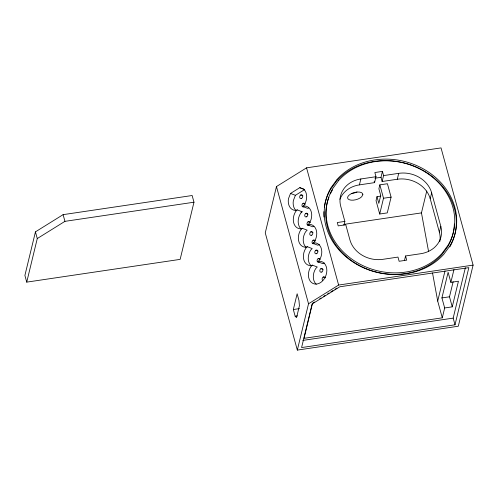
<?xml version="1.0" encoding="UTF-8"?>
<svg xmlns="http://www.w3.org/2000/svg" width="498" height="498" viewBox="0 0 498 498"><rect width="100%" height="100%" fill="white"/><g stroke="black" fill="none" stroke-linecap="round" stroke-linejoin="round"><path stroke-width="0.75" d="M35.439 231.856L24.9 275.431L26.73 282.129L180.145 259.377L193.977 202.213L192.147 195.515L63.103 214.65L35.439 231.856L37.275 238.554L26.73 282.129M276.465 186.563L265.26 232.89L297.325 350.094L458.316 326.221L473.1 265.11L441.035 147.906L306.556 167.845L276.465 186.563L308.53 303.774L297.325 350.094M293.328 309.532L297.144 293.764L298.974 300.462L299.416 305.778L296.553 317.606L295.158 316.23L293.328 309.532L299.391 308.611M343.969 225.102L344.859 221.405L340.738 206.334A27.483 23.537 13.6 0 1 342.313 191.251L343.969 188.611A27.483 23.537 13.6 0 1 360.845 178.963L375.996 176.715L374.851 172.532L382.427 171.405L383.572 175.589L382.14 181.502L397.292 179.255A27.483 23.537 13.6 0 1 430.222 198.764L439.385 232.255A27.483 23.537 13.6 0 1 439.821 241.524M339.922 199.281A27.483 23.537 13.6 0 1 359.413 184.876L360.845 178.963M359.413 184.876L374.564 182.629L375.996 176.715M382.14 181.502L380.995 177.319L382.427 171.405M376.992 196.679L376.04 200.619L379.7 214.016L387.276 212.895L391.092 197.121L387.432 183.731L379.85 184.851L378.897 188.792L380.733 195.49L378.822 203.377L376.992 196.679L380.777 196.119M379.7 214.016L383.516 198.248L379.85 184.851M397.292 179.255L398.724 173.341A27.483 23.537 13.6 0 1 431.654 192.857L440.811 226.341A27.483 23.537 13.6 0 1 437.58 244.07L435.526 246.479A27.483 23.537 13.6 0 1 420.71 253.719L405.559 255.966L404.488 260.398M428.604 251.664L421.457 212.889L426.749 191.033M430.222 198.764L431.654 192.857M439.385 232.255L440.811 226.341M314.481 302.056L312.501 303.282L304.023 338.335L442.286 317.83L437.705 301.085L445 270.937M444.67 307.969L441.919 297.922L448.119 272.3L450.871 282.347L458.446 281.221L452.246 306.849L444.67 307.969L442.286 317.83M450.871 282.347L453.958 269.58M452.246 306.849L449.495 296.802L453.143 281.725M455.004 324.808L468.836 267.644L339.792 286.786L312.134 303.985L301.589 347.567L455.004 324.808L453.174 318.116L465.362 267.719M304.004 189.265L299.815 187.665L290.515 193.448L288.473 198.69A11.778 8.783 -69.1 0 0 295.445 210.411L297.25 209.882L302.137 211.756L300.611 213.293A11.778 8.783 -69.1 0 0 301.147 229.024M304.701 189.533L295.401 195.316L293.359 200.557A11.778 8.783 -69.1 0 0 296.111 210.604M297.25 209.882L295.725 211.426A11.778 8.783 -69.1 0 0 300.487 228.831L302.286 228.302L307.179 230.169L305.654 231.713A11.778 8.783 -69.1 0 0 306.189 247.444M308.81 207.996L307.608 208.351L302.722 206.477L304.247 204.939A11.778 8.783 -69.1 0 0 303.712 189.209L299.815 187.665M302.286 228.302L300.767 229.846A11.778 8.783 -69.1 0 0 305.523 247.245L307.328 246.722L312.215 248.589L310.69 250.133A11.778 8.783 -69.1 0 0 311.225 265.864M313.852 226.416L312.651 226.764L307.764 224.897L309.289 223.353A11.778 8.783 -69.1 0 0 304.527 205.954L302.722 206.477M307.328 246.722L305.803 248.265A11.778 8.783 -69.1 0 0 310.565 265.664L312.364 265.141L317.257 267.009L315.732 268.553A11.778 8.783 -69.1 0 0 316.261 284.277M319.492 244.661L317.687 245.184L312.8 243.317L314.325 241.773A11.778 8.783 -69.1 0 0 309.563 224.374L307.764 224.897M312.364 265.141L310.845 266.685A11.778 8.783 -69.1 0 0 312.651 283.3A11.778 8.783 -69.1 0 0 326.128 274.915A11.778 8.783 -69.1 0 0 319.641 261.207L317.842 261.736L322.729 263.604L324.528 263.081M317.842 261.736L319.361 260.193A11.778 8.783 -69.1 0 0 314.605 242.794L312.8 243.317M37.275 238.554L64.939 221.349L193.977 202.213M308.53 303.774L338.628 285.055L473.1 265.11M319.76 298.769L321.079 297.953M323.712 296.31L325.032 295.488M327.672 293.851L328.991 293.029M330.971 291.797L332.95 290.564M334.93 289.338L336.909 288.105M300.935 212.104L302.137 211.756M295.158 316.23L297.437 315.888M383.572 175.589L398.724 173.341M374.932 178.216L380.995 177.319M383.516 198.248L391.092 197.121M344.859 221.405L337.283 222.531L338.204 225.88L345.78 224.754L349.901 239.824A27.483 23.537 13.6 0 0 382.831 259.334L397.983 257.086L399.128 261.276L406.704 260.149L405.559 255.966M343.937 224.386L421.457 212.889M441.919 297.922L449.495 296.802M302.828 340.414L453.174 318.116M300.748 194.979L302.846 195.782M290.515 193.448L295.401 195.316M303.961 206.701A1.961 1.463 -69.1 0 1 302.031 205.942A1.961 1.463 -69.1 0 1 303.039 203.352L305.137 204.155M305.791 213.399L307.882 214.202M308.997 225.121A1.961 1.463 -69.1 0 1 307.073 224.355A1.961 1.463 -69.1 0 1 308.081 221.772L310.173 222.575M310.827 231.819L312.925 232.616M314.039 243.541A1.961 1.463 -69.1 0 1 312.109 242.775A1.961 1.463 -69.1 0 1 313.118 240.192L315.215 240.988M315.869 250.239L317.961 251.036M318.16 258.611L320.251 259.408M320.905 268.659L323.003 269.455M323.196 277.025L325.294 277.828M374.179 181.235L374.564 182.629M306.556 167.845L338.628 285.055M63.103 214.65L64.939 221.349M432.525 272.954L437.705 301.085M313.118 240.192A1.961 1.463 -69.1 0 1 315.047 240.951M308.081 221.772A1.961 1.463 -69.1 0 1 310.005 222.531M303.039 203.352A1.961 1.463 -69.1 0 1 304.969 204.118M322.617 280.33A1.961 1.463 -69.1 0 1 322.835 277.324A1.961 1.463 -69.1 0 1 325.126 277.791M319.075 261.96A1.961 1.463 -69.1 0 1 317.12 260.236A1.961 1.463 -69.1 0 1 319.66 258.655M356.973 191.985A7.85 3.667 -15.3 0 1 351.551 193.454M454.357 224.038A64.784 55.471 13.6 0 1 447.683 246.734L441.838 254.683A64.784 55.471 13.6 0 1 360.72 266.218A64.784 55.471 13.6 0 1 328.904 197.32M330.373 193.878A64.784 55.471 13.6 0 1 332.49 189.9M453.385 239.233A66.751 57.152 13.6 0 1 449.812 246.927M323.912 217.066A66.751 57.152 13.6 0 1 323.899 211.65M324.347 207.062A66.751 57.152 13.6 0 1 330.74 189.041L336.76 180.842A66.751 57.152 13.6 0 1 419.546 168.567A66.751 57.152 13.6 0 1 453.641 238.511M362.849 194.631L361.697 196.741A7.85 3.667 -15.3 0 1 349.204 199.698A7.85 3.667 -15.3 0 1 352.852 193.019A7.85 3.667 -15.3 0 1 362.849 194.631M337.115 179.367L331.102 187.559A66.751 57.152 13.6 0 0 355.921 263.847A66.751 57.152 13.6 0 0 443.768 254.31L449.781 246.118A66.751 57.152 13.6 0 0 424.962 169.83A66.751 57.152 13.6 0 0 337.115 179.367M338.684 180.469L332.845 188.418A64.784 55.471 13.6 0 0 356.935 262.465A64.784 55.471 13.6 0 0 442.199 253.208L448.038 245.253A64.784 55.471 13.6 0 0 423.947 171.212A64.784 55.471 13.6 0 0 338.684 180.469M316.784 253.588A1.961 1.463 -69.1 0 0 317.369 250.282A1.961 1.463 -69.1 0 0 314.829 251.864A1.961 1.463 -69.1 0 0 316.784 253.588M306.706 216.748A1.961 1.463 -69.1 0 0 307.291 213.449A1.961 1.463 -69.1 0 0 304.751 215.024A1.961 1.463 -69.1 0 0 306.706 216.748M301.67 198.329A1.961 1.463 -69.1 0 0 302.249 195.029A1.961 1.463 -69.1 0 0 299.709 196.61A1.961 1.463 -69.1 0 0 301.67 198.329M311.748 235.168A1.961 1.463 -69.1 0 0 312.327 231.863A1.961 1.463 -69.1 0 0 309.787 233.444A1.961 1.463 -69.1 0 0 311.748 235.168M321.826 272.001A1.961 1.463 -69.1 0 0 322.405 268.702A1.961 1.463 -69.1 0 0 319.865 270.283A1.961 1.463 -69.1 0 0 321.826 272.001"/></g></svg>
